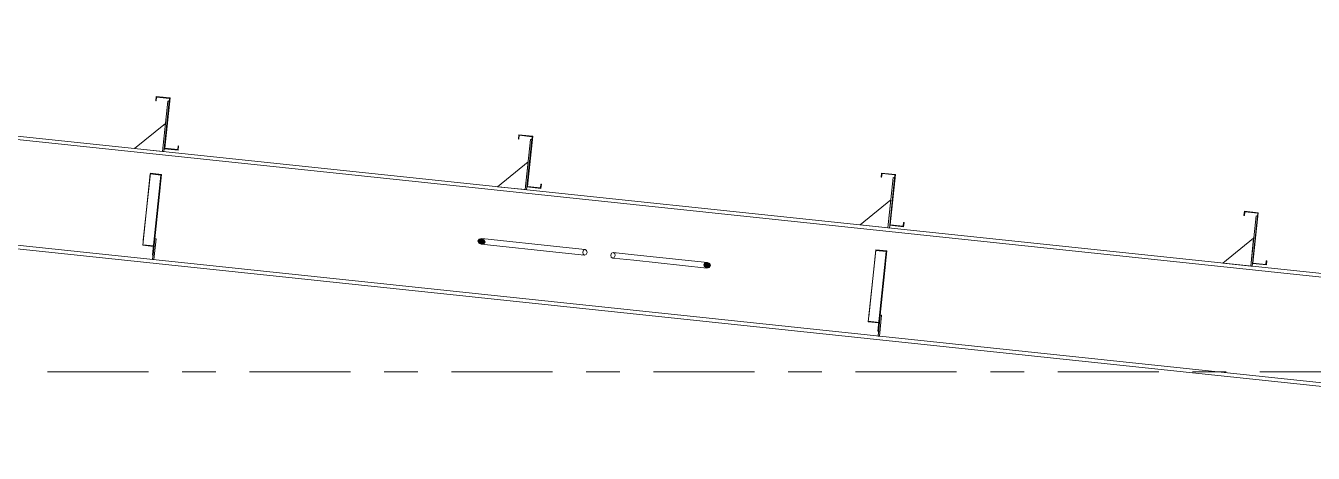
# Model space of a CAD drawing. Header units: millimetres. Extents: x -94 to 729, y -75 to 499.
# Drawn here: x 316.85 to 355.09, y 255.59 to 268.29 of the extents above; entities that cross this region are included whole.
import ezdxf

# ---------------------------------------------------------------- set-up
doc = ezdxf.new("R2010")
doc.units = ezdxf.units.MM
for name, pattern in [('XKITLINE00', [0]), ('XKITLINE02', [4, 2, -2]), ('XKITLINE03', [6, 3, -1, 1, -1])]:
    doc.linetypes.add(name, pattern=pattern)
doc.layers.add('Part', color=2, linetype='Continuous', lineweight=0)
doc.layers.add('S-grid', color=1, linetype='Continuous', lineweight=0)

# ---------------------------------------------------------------- blocks, each defined once
blk = doc.blocks.new('*A299')
at = {"layer": 'Part'}
blk.add_hatch(color=3, dxfattribs=at).paths.add_polyline_path([(320.552, 263.888), (320.555, 263.909), (320.886, 263.874), (320.842, 263.454), (320.825, 263.456), (320.867, 263.854)], flags=17)
blk = doc.blocks.new('*A301')
at = {"layer": 'Part'}
blk.add_hatch(color=3, dxfattribs=at).paths.add_polyline_path([(342.1, 261.615), (342.102, 261.636), (342.433, 261.601), (342.389, 261.181), (342.372, 261.183), (342.414, 261.582)], flags=17)
blk = doc.blocks.new('*A312')
at = {"layer": 'Part'}
blk.add_hatch(color=3, dxfattribs=at).paths.add_polyline_path([(342.915, 262.336), (342.926, 262.445), (342.941, 262.444), (342.928, 262.319), (342.514, 262.363), (342.671, 263.856), (342.287, 263.897), (342.275, 263.788), (342.26, 263.789), (342.273, 263.913), (342.688, 263.87), (342.53, 262.376)], flags=17)
blk = doc.blocks.new('*A313')
at = {"layer": 'Part'}
blk.add_hatch(color=3, dxfattribs=at).paths.add_polyline_path([(332.141, 263.472), (332.153, 263.582), (332.168, 263.58), (332.154, 263.456), (331.74, 263.499), (331.898, 264.993), (331.513, 265.033), (331.501, 264.924), (331.487, 264.925), (331.5, 265.05), (331.914, 265.006), (331.757, 263.513)], flags=17)
blk = doc.blocks.new('*A314')
at = {"layer": 'Part'}
blk.add_hatch(color=3, dxfattribs=at).paths.add_polyline_path([(321.367, 264.609), (321.379, 264.718), (321.394, 264.716), (321.381, 264.592), (320.966, 264.636), (321.124, 266.129), (320.739, 266.17), (320.728, 266.06), (320.713, 266.062), (320.726, 266.186), (321.14, 266.142), (320.983, 264.649)], flags=17)
blk = doc.blocks.new('*A316')
at = {"layer": 'Part'}
blk.add_hatch(color=3, dxfattribs=at).paths.add_polyline_path([(330.4, 261.965), (330.474, 261.932), (330.499, 261.871), (330.461, 261.815), (330.382, 261.799), (330.308, 261.831), (330.283, 261.893), (330.321, 261.949)], flags=17)
blk = doc.blocks.new('*A317')
at = {"layer": 'Part'}
blk.add_hatch(color=3, dxfattribs=at).paths.add_polyline_path([(337.101, 261.258), (337.172, 261.226), (337.196, 261.164), (337.16, 261.109), (337.084, 261.092), (337.013, 261.124), (336.989, 261.186), (337.025, 261.241)], flags=17)
blk = doc.blocks.new('*A318')
at = {"layer": 'Part'}
blk.add_hatch(color=3, dxfattribs=at).paths.add_polyline_path([(342.915, 262.336), (342.926, 262.445), (342.941, 262.444), (342.928, 262.319), (342.514, 262.363), (342.671, 263.856), (342.287, 263.897), (342.275, 263.788), (342.26, 263.789), (342.273, 263.913), (342.688, 263.87), (342.53, 262.376)], flags=17)
blk = doc.blocks.new('*A319')
at = {"layer": 'Part'}
blk.add_hatch(color=3, dxfattribs=at).paths.add_polyline_path([(332.141, 263.472), (332.153, 263.582), (332.168, 263.58), (332.154, 263.456), (331.74, 263.499), (331.898, 264.993), (331.513, 265.033), (331.501, 264.924), (331.487, 264.925), (331.5, 265.05), (331.914, 265.006), (331.757, 263.513)], flags=17)
blk = doc.blocks.new('*A320')
at = {"layer": 'Part'}
blk.add_hatch(color=3, dxfattribs=at).paths.add_polyline_path([(321.367, 264.609), (321.379, 264.718), (321.394, 264.716), (321.381, 264.592), (320.966, 264.636), (321.124, 266.129), (320.739, 266.17), (320.728, 266.06), (320.713, 266.062), (320.726, 266.186), (321.14, 266.142), (320.983, 264.649)], flags=17)
blk = doc.blocks.new('*A334')
at = {"layer": 'Part'}
blk.add_hatch(color=3, dxfattribs=at).paths.add_polyline_path([(353.688, 261.199), (353.7, 261.309), (353.715, 261.307), (353.702, 261.183), (353.287, 261.227), (353.445, 262.72), (353.06, 262.761), (353.049, 262.651), (353.034, 262.653), (353.047, 262.777), (353.461, 262.733), (353.304, 261.24)], flags=17)
blk = doc.blocks.new('*A346')
at = {"layer": 'Part'}
blk.add_hatch(color=3, dxfattribs=at).paths.add_polyline_path([(353.688, 261.199), (353.7, 261.309), (353.715, 261.307), (353.702, 261.183), (353.287, 261.227), (353.445, 262.72), (353.06, 262.761), (353.049, 262.651), (353.034, 262.653), (353.047, 262.777), (353.461, 262.733), (353.304, 261.24)], flags=17)
blk = doc.blocks.new('*A1138')
at = {"layer": 'S-grid', "color": 1, "linetype": 'XKITLINE03', "lineweight": 0}
blk.add_line((-54.497, 258.009), (464.656, 258.009), dxfattribs=at)
blk = doc.blocks.new('*A1530')
at = {"layer": 'Part', "color": 2, "linetype": 'XKITLINE00', "lineweight": 0}
for p, q in [((384.519, 257.74), (285.54, 268.18)), ((285.551, 268.287), (384.641, 257.836)), ((374.144, 255.591), (288.287, 264.647)), ((374.156, 255.699), (288.299, 264.755))]:
    blk.add_line(p, q, dxfattribs=at)
blk = doc.blocks.new('*A1600')
at = {"layer": 'Part', "color": 2, "linetype": 'XKITLINE00', "lineweight": 0}
for p, q in [((320.552, 263.888), (320.329, 261.769)), ((320.552, 263.888), (320.555, 263.909)), ((320.867, 263.854), (320.552, 263.888)), ((320.555, 263.909), (320.886, 263.874)), ((320.886, 263.874), (320.658, 261.707)), ((320.825, 263.456), (320.867, 263.854)), ((320.825, 263.456), (320.618, 261.487)), ((320.842, 263.454), (320.825, 263.456)), ((320.329, 261.769), (320.644, 261.736)), ((320.618, 261.487), (320.634, 261.485))]:
    blk.add_line(p, q, dxfattribs=at)
at = {"layer": 'Part', "color": 7, "linetype": 'XKITLINE02', "lineweight": 0}
for p, q in [((320.33, 261.782), (320.662, 261.747)), ((320.658, 261.707), (320.634, 261.485))]:
    blk.add_line(p, q, dxfattribs=at)
blk = doc.blocks.new('*A1601')
at = {"layer": 'Part', "color": 7, "linetype": 'XKITLINE02', "lineweight": 0}
for p, q in [((320.555, 263.909), (320.329, 261.769)), ((320.867, 263.854), (320.618, 261.487)), ((320.634, 261.485), (320.886, 263.874)), ((320.329, 261.769), (320.644, 261.736)), ((320.33, 261.782), (320.662, 261.747)), ((320.618, 261.487), (320.634, 261.485))]:
    blk.add_line(p, q, dxfattribs=at)
blk = doc.blocks.new('*A1602')
at = {"layer": 'Part', "color": 7, "linetype": 'XKITLINE02', "lineweight": 0}
for p, q in [((320.685, 261.967), (320.619, 261.346)), ((320.661, 261.341), (320.726, 261.963)), ((320.726, 261.963), (320.685, 261.967)), ((320.619, 261.346), (320.661, 261.341)), ((320.633, 261.47), (320.674, 261.466))]:
    blk.add_line(p, q, dxfattribs=at)
blk = doc.blocks.new('*A1603')
at = {"layer": 'Part', "color": 7, "linetype": 'XKITLINE02', "lineweight": 0}
for p, q in [((320.658, 261.707), (320.685, 261.967)), ((320.661, 261.341), (320.619, 261.346)), ((320.633, 261.47), (320.674, 261.466))]:
    blk.add_line(p, q, dxfattribs=at)
at = {"layer": 'Part', "color": 2, "linetype": 'XKITLINE00', "lineweight": 0}
for p, q in [((320.726, 261.963), (320.661, 261.341)), ((320.685, 261.967), (320.726, 261.963)), ((320.619, 261.346), (320.658, 261.707))]:
    blk.add_line(p, q, dxfattribs=at)
blk = doc.blocks.new('*A1612')
at = {"layer": 'Part', "color": 2, "linetype": 'XKITLINE00', "lineweight": 0}
for p, q in [((321.074, 266.049), (320.916, 264.557)), ((321.115, 266.045), (321.074, 266.049)), ((320.966, 264.636), (320.958, 264.553))]:
    blk.add_line(p, q, dxfattribs=at)
at = {"layer": 'Part', "color": 7, "linetype": 'XKITLINE02', "lineweight": 0}
for p, q in [((320.966, 264.636), (321.115, 266.045)), ((320.958, 264.553), (320.916, 264.557))]:
    blk.add_line(p, q, dxfattribs=at)
blk = doc.blocks.new('*A1613')
at = {"layer": 'Part', "color": 2, "linetype": 'XKITLINE00', "lineweight": 0}
blk.add_line((321.004, 265.386), (320.088, 264.645), dxfattribs=at)
at = {"layer": 'Part', "color": 7, "linetype": 'XKITLINE02', "lineweight": 0}
for p, q in [((320.916, 264.557), (321.004, 265.386)), ((320.088, 264.645), (320.916, 264.557))]:
    blk.add_line(p, q, dxfattribs=at)
blk = doc.blocks.new('*A1614')
at = {"layer": 'Part', "color": 2, "linetype": 'XKITLINE00', "lineweight": 0}
for p, q in [((331.847, 264.913), (331.69, 263.421)), ((331.889, 264.908), (331.847, 264.913)), ((331.74, 263.499), (331.731, 263.416))]:
    blk.add_line(p, q, dxfattribs=at)
at = {"layer": 'Part', "color": 7, "linetype": 'XKITLINE02', "lineweight": 0}
for p, q in [((331.74, 263.499), (331.889, 264.908)), ((331.731, 263.416), (331.69, 263.421))]:
    blk.add_line(p, q, dxfattribs=at)
blk = doc.blocks.new('*A1615')
at = {"layer": 'Part', "color": 2, "linetype": 'XKITLINE00', "lineweight": 0}
blk.add_line((331.777, 264.25), (330.861, 263.508), dxfattribs=at)
at = {"layer": 'Part', "color": 7, "linetype": 'XKITLINE02', "lineweight": 0}
for p, q in [((331.69, 263.421), (331.777, 264.25)), ((330.861, 263.508), (331.69, 263.421))]:
    blk.add_line(p, q, dxfattribs=at)
blk = doc.blocks.new('*A1616')
at = {"layer": 'Part', "color": 2, "linetype": 'XKITLINE00', "lineweight": 0}
for p, q in [((342.1, 261.615), (341.876, 259.496)), ((342.1, 261.615), (342.102, 261.636)), ((342.414, 261.582), (342.1, 261.615)), ((342.102, 261.636), (342.433, 261.601)), ((342.433, 261.601), (342.205, 259.435)), ((342.372, 261.183), (342.414, 261.582)), ((342.372, 261.183), (342.165, 259.214)), ((342.372, 261.183), (342.389, 261.181)), ((341.876, 259.496), (342.191, 259.463)), ((342.165, 259.214), (342.181, 259.213))]:
    blk.add_line(p, q, dxfattribs=at)
at = {"layer": 'Part', "color": 7, "linetype": 'XKITLINE02', "lineweight": 0}
for p, q in [((341.877, 259.509), (342.209, 259.474)), ((342.181, 259.213), (342.205, 259.435))]:
    blk.add_line(p, q, dxfattribs=at)
blk = doc.blocks.new('*A1617')
at = {"layer": 'Part', "color": 7, "linetype": 'XKITLINE02', "lineweight": 0}
for p, q in [((342.102, 261.636), (341.876, 259.496)), ((342.414, 261.582), (342.165, 259.214)), ((342.181, 259.213), (342.433, 261.601)), ((341.876, 259.496), (342.191, 259.463)), ((341.877, 259.509), (342.209, 259.474)), ((342.165, 259.214), (342.181, 259.213))]:
    blk.add_line(p, q, dxfattribs=at)
blk = doc.blocks.new('*A1618')
at = {"layer": 'Part', "color": 7, "linetype": 'XKITLINE02', "lineweight": 0}
for p, q in [((342.232, 259.694), (342.167, 259.073)), ((342.208, 259.069), (342.274, 259.69)), ((342.274, 259.69), (342.232, 259.694)), ((342.167, 259.073), (342.208, 259.069)), ((342.18, 259.197), (342.221, 259.193))]:
    blk.add_line(p, q, dxfattribs=at)
blk = doc.blocks.new('*A1619')
at = {"layer": 'Part', "color": 2, "linetype": 'XKITLINE00', "lineweight": 0}
for p, q in [((342.621, 263.776), (342.463, 262.285)), ((342.662, 263.772), (342.621, 263.776)), ((342.514, 262.363), (342.505, 262.28))]:
    blk.add_line(p, q, dxfattribs=at)
at = {"layer": 'Part', "color": 7, "linetype": 'XKITLINE02', "lineweight": 0}
for p, q in [((342.514, 262.363), (342.662, 263.772)), ((342.505, 262.28), (342.463, 262.285))]:
    blk.add_line(p, q, dxfattribs=at)
blk = doc.blocks.new('*A1620')
at = {"layer": 'Part', "color": 7, "linetype": 'XKITLINE02', "lineweight": 0}
for p, q in [((342.205, 259.435), (342.232, 259.694)), ((342.208, 259.069), (342.167, 259.073)), ((342.18, 259.197), (342.221, 259.193))]:
    blk.add_line(p, q, dxfattribs=at)
at = {"layer": 'Part', "color": 2, "linetype": 'XKITLINE00', "lineweight": 0}
for p, q in [((342.274, 259.69), (342.208, 259.069)), ((342.232, 259.694), (342.274, 259.69)), ((342.167, 259.073), (342.205, 259.435))]:
    blk.add_line(p, q, dxfattribs=at)
blk = doc.blocks.new('*A1621')
at = {"layer": 'Part', "color": 2, "linetype": 'XKITLINE00', "lineweight": 0}
blk.add_line((342.551, 263.113), (341.635, 262.372), dxfattribs=at)
at = {"layer": 'Part', "color": 7, "linetype": 'XKITLINE02', "lineweight": 0}
for p, q in [((342.463, 262.285), (342.551, 263.113)), ((341.635, 262.372), (342.463, 262.285))]:
    blk.add_line(p, q, dxfattribs=at)
blk = doc.blocks.new('*A1640')
at = {"layer": 'Part', "color": 2, "linetype": 'XKITLINE00', "lineweight": 0}
for p, q in [((342.26, 263.789), (342.273, 263.913)), ((342.273, 263.913), (342.688, 263.87)), ((342.287, 263.897), (342.275, 263.788)), ((342.671, 263.856), (342.287, 263.897)), ((342.514, 262.363), (342.671, 263.856)), ((342.688, 263.87), (342.53, 262.376)), ((342.275, 263.788), (342.26, 263.789)), ((342.928, 262.319), (342.514, 262.363)), ((342.53, 262.376), (342.915, 262.336)), ((342.915, 262.336), (342.926, 262.445)), ((342.926, 262.445), (342.941, 262.444)), ((342.941, 262.444), (342.928, 262.319))]:
    blk.add_line(p, q, dxfattribs=at)
blk = doc.blocks.new('*A1641')
at = {"layer": 'Part', "color": 2, "linetype": 'XKITLINE00', "lineweight": 0}
for p, q in [((331.487, 264.925), (331.5, 265.05)), ((331.5, 265.05), (331.914, 265.006)), ((331.513, 265.033), (331.501, 264.924)), ((331.898, 264.993), (331.513, 265.033)), ((331.914, 265.006), (331.757, 263.513)), ((331.501, 264.924), (331.487, 264.925)), ((331.74, 263.499), (331.898, 264.993)), ((332.154, 263.456), (331.74, 263.499)), ((331.757, 263.513), (332.141, 263.472)), ((332.141, 263.472), (332.153, 263.582)), ((332.153, 263.582), (332.168, 263.58)), ((332.168, 263.58), (332.154, 263.456))]:
    blk.add_line(p, q, dxfattribs=at)
blk = doc.blocks.new('*A1642')
at = {"layer": 'Part', "color": 2, "linetype": 'XKITLINE00', "lineweight": 0}
for p, q in [((320.713, 266.062), (320.726, 266.186)), ((320.726, 266.186), (321.14, 266.142)), ((320.739, 266.17), (320.728, 266.06)), ((321.124, 266.129), (320.739, 266.17)), ((320.728, 266.06), (320.713, 266.062)), ((320.966, 264.636), (321.124, 266.129)), ((321.14, 266.142), (320.983, 264.649)), ((321.381, 264.592), (320.966, 264.636)), ((320.983, 264.649), (321.367, 264.609)), ((321.367, 264.609), (321.379, 264.718)), ((321.379, 264.718), (321.394, 264.716)), ((321.394, 264.716), (321.381, 264.592))]:
    blk.add_line(p, q, dxfattribs=at)
blk = doc.blocks.new('*A1644')
at = {"layer": 'Part', "color": 2, "linetype": 'XKITLINE00', "lineweight": 0}
for p, q in [((330.321, 261.949), (330.283, 261.893)), ((330.4, 261.965), (330.321, 261.949)), ((332.804, 261.711), (330.4, 261.965)), ((330.4, 261.965), (330.474, 261.932)), ((330.283, 261.893), (330.308, 261.831)), ((330.308, 261.831), (330.382, 261.799)), ((330.382, 261.799), (330.461, 261.815)), ((332.787, 261.545), (330.382, 261.799)), ((330.461, 261.815), (330.499, 261.871)), ((330.499, 261.871), (330.474, 261.932))]:
    blk.add_line(p, q, dxfattribs=at)
at = {"layer": 'Part', "color": 7, "linetype": 'XKITLINE02', "lineweight": 0}
for p, q in [((333.471, 261.641), (332.804, 261.711)), ((333.399, 261.565), (333.423, 261.621)), ((333.411, 261.504), (333.399, 261.565)), ((333.423, 261.621), (333.471, 261.641)), ((333.471, 261.641), (333.513, 261.612)), ((333.513, 261.612), (333.526, 261.551)), ((333.453, 261.475), (332.787, 261.545)), ((333.453, 261.475), (333.411, 261.504)), ((333.501, 261.495), (333.453, 261.475)), ((333.526, 261.551), (333.501, 261.495))]:
    blk.add_line(p, q, dxfattribs=at)
blk = doc.blocks.new('*A1645')
at = {"layer": 'Part', "color": 7, "linetype": 'XKITLINE02', "lineweight": 0}
for p, q in [((334.228, 261.477), (334.254, 261.534)), ((334.241, 261.417), (334.228, 261.477)), ((334.286, 261.387), (334.241, 261.417)), ((334.254, 261.534), (334.303, 261.553)), ((334.335, 261.407), (334.286, 261.387)), ((334.911, 261.321), (334.286, 261.387)), ((334.929, 261.487), (334.303, 261.553)), ((334.303, 261.553), (334.347, 261.524)), ((334.36, 261.463), (334.335, 261.407)), ((334.347, 261.524), (334.36, 261.463))]:
    blk.add_line(p, q, dxfattribs=at)
at = {"layer": 'Part', "color": 2, "linetype": 'XKITLINE00', "lineweight": 0}
for p, q in [((337.084, 261.092), (334.911, 261.321)), ((337.101, 261.258), (334.929, 261.487)), ((337.025, 261.241), (336.989, 261.186)), ((336.989, 261.186), (337.013, 261.124)), ((337.101, 261.258), (337.025, 261.241)), ((337.172, 261.226), (337.101, 261.258)), ((337.196, 261.164), (337.172, 261.226)), ((337.013, 261.124), (337.084, 261.092)), ((337.084, 261.092), (337.16, 261.109)), ((337.16, 261.109), (337.196, 261.164))]:
    blk.add_line(p, q, dxfattribs=at)
blk = doc.blocks.new('*A1646')
at = {"layer": 'Part', "color": 2, "linetype": 'XKITLINE00', "lineweight": 0}
for p, q in [((342.26, 263.789), (342.273, 263.913)), ((342.273, 263.913), (342.688, 263.87)), ((342.287, 263.897), (342.275, 263.788)), ((342.671, 263.856), (342.287, 263.897)), ((342.514, 262.363), (342.671, 263.856)), ((342.688, 263.87), (342.53, 262.376)), ((342.275, 263.788), (342.26, 263.789)), ((342.928, 262.319), (342.514, 262.363)), ((342.53, 262.376), (342.915, 262.336)), ((342.915, 262.336), (342.926, 262.445)), ((342.926, 262.445), (342.941, 262.444)), ((342.941, 262.444), (342.928, 262.319))]:
    blk.add_line(p, q, dxfattribs=at)
blk = doc.blocks.new('*A1647')
at = {"layer": 'Part', "color": 2, "linetype": 'XKITLINE00', "lineweight": 0}
for p, q in [((331.487, 264.925), (331.5, 265.05)), ((331.5, 265.05), (331.914, 265.006)), ((331.513, 265.033), (331.501, 264.924)), ((331.898, 264.993), (331.513, 265.033)), ((331.914, 265.006), (331.757, 263.513)), ((331.501, 264.924), (331.487, 264.925)), ((331.74, 263.499), (331.898, 264.993)), ((332.154, 263.456), (331.74, 263.499)), ((331.757, 263.513), (332.141, 263.472)), ((332.141, 263.472), (332.153, 263.582)), ((332.153, 263.582), (332.168, 263.58)), ((332.168, 263.58), (332.154, 263.456))]:
    blk.add_line(p, q, dxfattribs=at)
blk = doc.blocks.new('*A1648')
at = {"layer": 'Part', "color": 2, "linetype": 'XKITLINE00', "lineweight": 0}
for p, q in [((320.713, 266.062), (320.726, 266.186)), ((320.726, 266.186), (321.14, 266.142)), ((320.739, 266.17), (320.728, 266.06)), ((321.124, 266.129), (320.739, 266.17)), ((320.728, 266.06), (320.713, 266.062)), ((320.966, 264.636), (321.124, 266.129)), ((321.14, 266.142), (320.983, 264.649)), ((321.381, 264.592), (320.966, 264.636)), ((320.983, 264.649), (321.367, 264.609)), ((321.367, 264.609), (321.379, 264.718)), ((321.379, 264.718), (321.394, 264.716)), ((321.394, 264.716), (321.381, 264.592))]:
    blk.add_line(p, q, dxfattribs=at)
blk = doc.blocks.new('*A1665')
at = {"layer": 'Part', "color": 2, "linetype": 'XKITLINE00', "lineweight": 0}
for p, q in [((353.034, 262.653), (353.047, 262.777)), ((353.047, 262.777), (353.461, 262.733)), ((353.06, 262.761), (353.049, 262.651)), ((353.445, 262.72), (353.06, 262.761)), ((353.287, 261.227), (353.445, 262.72)), ((353.461, 262.733), (353.304, 261.24)), ((353.049, 262.651), (353.034, 262.653)), ((353.702, 261.183), (353.287, 261.227)), ((353.304, 261.24), (353.688, 261.199)), ((353.688, 261.199), (353.7, 261.309)), ((353.7, 261.309), (353.715, 261.307)), ((353.715, 261.307), (353.702, 261.183))]:
    blk.add_line(p, q, dxfattribs=at)
blk = doc.blocks.new('*A1674')
at = {"layer": 'Part', "color": 2, "linetype": 'XKITLINE00', "lineweight": 0}
for p, q in [((353.034, 262.653), (353.047, 262.777)), ((353.047, 262.777), (353.461, 262.733)), ((353.06, 262.761), (353.049, 262.651)), ((353.445, 262.72), (353.06, 262.761)), ((353.287, 261.227), (353.445, 262.72)), ((353.461, 262.733), (353.304, 261.24)), ((353.049, 262.651), (353.034, 262.653)), ((353.702, 261.183), (353.287, 261.227)), ((353.304, 261.24), (353.688, 261.199)), ((353.688, 261.199), (353.7, 261.309)), ((353.7, 261.309), (353.715, 261.307)), ((353.715, 261.307), (353.702, 261.183))]:
    blk.add_line(p, q, dxfattribs=at)
blk = doc.blocks.new('*A1676')
at = {"layer": 'Part', "color": 2, "linetype": 'XKITLINE00', "lineweight": 0}
for p, q in [((353.394, 262.64), (353.237, 261.148)), ((353.436, 262.635), (353.394, 262.64)), ((353.287, 261.227), (353.278, 261.144))]:
    blk.add_line(p, q, dxfattribs=at)
at = {"layer": 'Part', "color": 7, "linetype": 'XKITLINE02', "lineweight": 0}
for p, q in [((353.287, 261.227), (353.436, 262.635)), ((353.278, 261.144), (353.237, 261.148))]:
    blk.add_line(p, q, dxfattribs=at)
blk = doc.blocks.new('*A1677')
at = {"layer": 'Part', "color": 2, "linetype": 'XKITLINE00', "lineweight": 0}
blk.add_line((353.324, 261.977), (352.408, 261.236), dxfattribs=at)
at = {"layer": 'Part', "color": 7, "linetype": 'XKITLINE02', "lineweight": 0}
for p, q in [((353.237, 261.148), (353.324, 261.977)), ((352.408, 261.236), (353.237, 261.148))]:
    blk.add_line(p, q, dxfattribs=at)

msp = doc.modelspace()

# ---------------------------------------------------------------- block references
at = {"lineweight": 0}
for name in ['*A1530', '*A314', '*A320', '*A1642', '*A1648', '*A1612', '*A1613', '*A313', '*A319', '*A1641', '*A1647', '*A1614', '*A1615', '*A1600', '*A1601', '*A299', '*A312', '*A318', '*A1640', '*A1646', '*A1619', '*A1621', '*A334', '*A346', '*A1665', '*A1674', '*A1676', '*A1602', '*A1603', '*A316', '*A1644', '*A1677', '*A1616', '*A1617', '*A301', '*A1645', '*A317', '*A1618', '*A1620', '*A1138']:
    msp.add_blockref(name, (0, 0), dxfattribs=at)

doc.saveas('drawing.dxf')
